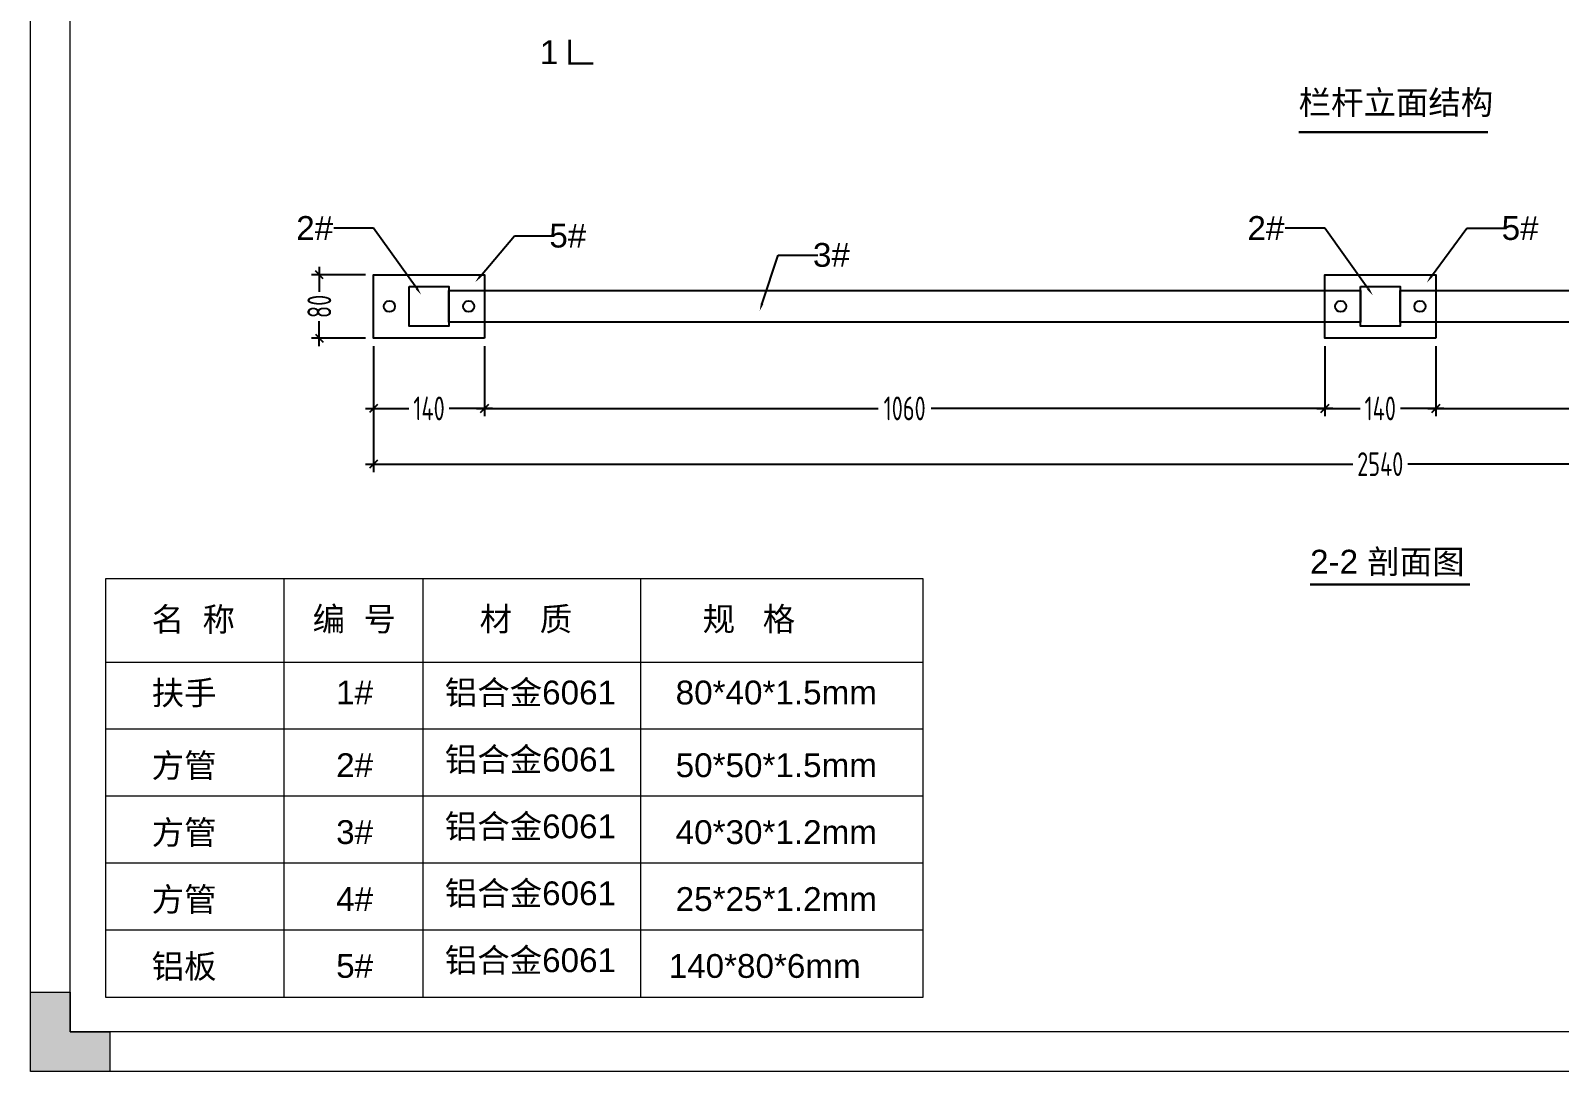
# Model space of a CAD drawing. Header units: millimetres. Extents: x 4 to 2106212, y -117026 to 198097.
# Drawn here: x 1914990 to 1916919, y 187106 to 188418 of the extents above; entities that cross this region are included whole.
import ezdxf
from ezdxf import colors
from ezdxf.entities.mleader import LeaderData, LeaderLine
from ezdxf.math import Vec2, Vec3

# ---------------------------------------------------------------- set-up
doc = ezdxf.new("R2010")
doc.units = ezdxf.units.MM
doc.layers.add('图框', color=7, linetype='Continuous', lineweight=13)
doc.layers.add('文本', color=3, linetype='Continuous', lineweight=13)
doc.layers.add('方管', color=100, linetype='Continuous')
doc.layers.add('标注', color=9, linetype='Continuous')
doc.styles.add('Arial', font='arial.ttf')
doc.styles.add('hztxt', font='ros1.shx', dxfattribs={"width": 0.8, "bigfont": 'hztxt.shx'})
doc.dimstyles.new('DIM-10', dxfattribs={"dimscale": 10, "dimtxt": 3, "dimasz": 1, "dimexe": 1, "dimexo": 1, "dimgap": 0.5, "dimtad": 0, "dimdec": 3, "dimrnd": 0.0005, "dimzin": 9, "dimdsep": 46, "dimtxsty": 'hztxt', "dimblk": 'OBLIQUE', "dimcen": 0, "dimdle": 1, "dimclrd": 9, "dimclre": 9, "dimclrt": 2, "dimazin": 2, "dimtfac": 1, "dimtdec": 3, "dimtix": 1, "dimtofl": 0, "dimtmove": 2, "dimatfit": 3, "dimldrblk": 'OBLIQUE', "dimfxl": 1, "dimarcsym": 2})

# ---------------------------------------------------------------- blocks, each defined once
blk = doc.blocks.new('_Oblique')
at = {"color": 0, "linetype": 'ByBlock', "lineweight": -2}
blk.add_line((-0.5, -0.5), (0.5, 0.5), dxfattribs=at)
blk = doc.blocks.new('*D867')
at = {"layer": 'Defpoints', "color": 0, "transparency": 16777216}
for p in [(1916763, 188030.5), (1917823, 188030.5), (1916763, 187941.9)]:
    blk.add_point(p, dxfattribs=at)
at = {"layer": '标注', "color": 9, "lineweight": -2, "transparency": 16777216}
for p, q in [((1916763, 188020.5), (1916763, 187931.9)), ((1917823, 188020.5), (1917823, 187931.9)), ((1916753, 187941.9), (1917259.6, 187941.9)), ((1917833, 187941.9), (1917326.4, 187941.9))]:
    blk.add_line(p, q, dxfattribs=at)
at = {"layer": '标注', "color": 9, "lineweight": -2, "transparency": 16777216, "xscale": 10, "yscale": 10, "zscale": 10, "rotation": 180}
blk.add_blockref('_Oblique', (1916763, 187941.9), dxfattribs=at)
at = {"layer": '标注', "color": 9, "lineweight": -2, "transparency": 16777216, "xscale": 10, "yscale": 10, "zscale": 10}
blk.add_blockref('_Oblique', (1917823, 187941.9), dxfattribs=at)
at = {"layer": '标注', "color": 2, "transparency": 16777216, "insert": (1917293, 187941.9), "char_height": 30, "attachment_point": 5, "style": 'hztxt'}
blk.add_mtext('1060', dxfattribs=at)
blk = doc.blocks.new('*D868')
at = {"layer": 'Defpoints', "color": 0, "transparency": 16777216}
for p in [(1916623, 188030.5), (1916763, 188030.5), (1916623, 187941.9)]:
    blk.add_point(p, dxfattribs=at)
at = {"layer": '标注', "color": 9, "lineweight": -2, "transparency": 16777216}
for p, q in [((1916623, 188020.5), (1916623, 187931.9)), ((1916763, 188020.5), (1916763, 187931.9)), ((1916613, 187941.9), (1916667.6, 187941.9)), ((1916773, 187941.9), (1916718.4, 187941.9))]:
    blk.add_line(p, q, dxfattribs=at)
at = {"layer": '标注', "color": 9, "lineweight": -2, "transparency": 16777216, "xscale": 10, "yscale": 10, "zscale": 10, "rotation": 180}
blk.add_blockref('_Oblique', (1916623, 187941.9), dxfattribs=at)
at = {"layer": '标注', "color": 9, "lineweight": -2, "transparency": 16777216, "xscale": 10, "yscale": 10, "zscale": 10}
blk.add_blockref('_Oblique', (1916763, 187941.9), dxfattribs=at)
at = {"layer": '标注', "color": 2, "transparency": 16777216, "insert": (1916693, 187941.9), "char_height": 30, "attachment_point": 5, "style": 'hztxt'}
blk.add_mtext('140', dxfattribs=at)
blk = doc.blocks.new('*D869')
at = {"layer": 'Defpoints', "color": 0, "transparency": 16777216}
for p in [(1915563, 188030.5), (1916623, 188030.5), (1915563, 187941.9)]:
    blk.add_point(p, dxfattribs=at)
at = {"layer": '标注', "color": 9, "lineweight": -2, "transparency": 16777216}
for p, q in [((1915563, 188020.5), (1915563, 187931.9)), ((1916623, 188020.5), (1916623, 187931.9)), ((1915553, 187941.9), (1916059.6, 187941.9)), ((1916633, 187941.9), (1916126.4, 187941.9))]:
    blk.add_line(p, q, dxfattribs=at)
at = {"layer": '标注', "color": 9, "lineweight": -2, "transparency": 16777216, "xscale": 10, "yscale": 10, "zscale": 10, "rotation": 180}
blk.add_blockref('_Oblique', (1915563, 187941.9), dxfattribs=at)
at = {"layer": '标注', "color": 9, "lineweight": -2, "transparency": 16777216, "xscale": 10, "yscale": 10, "zscale": 10}
blk.add_blockref('_Oblique', (1916623, 187941.9), dxfattribs=at)
at = {"layer": '标注', "color": 2, "transparency": 16777216, "insert": (1916093, 187941.9), "char_height": 30, "attachment_point": 5, "style": 'hztxt'}
blk.add_mtext('1060', dxfattribs=at)
blk = doc.blocks.new('*D836')
at = {"layer": 'Defpoints', "color": 0, "transparency": 16777216}
for p in [(1915423, 188030.5), (1915563, 188030.5), (1915423, 187941.9)]:
    blk.add_point(p, dxfattribs=at)
at = {"layer": '标注', "color": 9, "lineweight": -2, "transparency": 16777216}
for p, q in [((1915423, 188020.5), (1915423, 187931.9)), ((1915563, 188020.5), (1915563, 187931.9)), ((1915413, 187941.9), (1915467.6, 187941.9)), ((1915573, 187941.9), (1915518.4, 187941.9))]:
    blk.add_line(p, q, dxfattribs=at)
at = {"layer": '标注', "color": 9, "lineweight": -2, "transparency": 16777216, "xscale": 10, "yscale": 10, "zscale": 10, "rotation": 180}
blk.add_blockref('_Oblique', (1915423, 187941.9), dxfattribs=at)
at = {"layer": '标注', "color": 9, "lineweight": -2, "transparency": 16777216, "xscale": 10, "yscale": 10, "zscale": 10}
blk.add_blockref('_Oblique', (1915563, 187941.9), dxfattribs=at)
at = {"layer": '标注', "color": 2, "transparency": 16777216, "insert": (1915493, 187941.9), "char_height": 30, "attachment_point": 5, "style": 'hztxt'}
blk.add_mtext('140', dxfattribs=at)
blk = doc.blocks.new('*D837')
at = {"layer": 'Defpoints', "color": 0, "transparency": 16777216}
for p in [(1915423, 188110.5), (1915354.6, 188030.5), (1915423, 188030.5)]:
    blk.add_point(p, dxfattribs=at)
at = {"layer": '标注', "color": 9, "lineweight": -2, "transparency": 16777216}
for p, q in [((1915413, 188110.5), (1915344.6, 188110.5)), ((1915354.6, 188120.5), (1915354.6, 188089.1)), ((1915354.6, 188020.5), (1915354.6, 188051.9)), ((1915413, 188030.5), (1915344.6, 188030.5))]:
    blk.add_line(p, q, dxfattribs=at)
at = {"layer": '标注', "color": 9, "lineweight": -2, "transparency": 16777216, "xscale": 10, "yscale": 10, "zscale": 10}
for p, rotation in [((1915354.6, 188110.5), 90), ((1915354.6, 188030.5), 270)]:
    blk.add_blockref('_Oblique', p, dxfattribs=dict(at, rotation=rotation))
at = {"layer": '标注', "color": 2, "transparency": 16777216, "insert": (1915354.6, 188070.5), "char_height": 30, "attachment_point": 5, "rotation": 90, "style": 'hztxt'}
blk.add_mtext('80', dxfattribs=at)
blk = doc.blocks.new('*D838')
at = {"layer": 'Defpoints', "color": 0, "transparency": 16777216}
for p in [(1915423, 188030.5), (1917963, 188030.5), (1917963, 187871.6)]:
    blk.add_point(p, dxfattribs=at)
at = {"layer": '标注', "color": 9, "lineweight": -2, "transparency": 16777216}
for p, q in [((1915423, 188020.5), (1915423, 187861.6)), ((1917963, 188020.5), (1917963, 187861.6)), ((1915413, 187871.6), (1916658.4, 187871.6)), ((1917973, 187871.6), (1916727.6, 187871.6))]:
    blk.add_line(p, q, dxfattribs=at)
at = {"layer": '标注', "color": 9, "lineweight": -2, "transparency": 16777216, "xscale": 10, "yscale": 10, "zscale": 10, "rotation": 180}
blk.add_blockref('_Oblique', (1915423, 187871.6), dxfattribs=at)
at = {"layer": '标注', "color": 9, "lineweight": -2, "transparency": 16777216, "xscale": 10, "yscale": 10, "zscale": 10}
blk.add_blockref('_Oblique', (1917963, 187871.6), dxfattribs=at)
at = {"layer": '标注', "color": 2, "transparency": 16777216, "insert": (1916693, 187871.6), "char_height": 30, "attachment_point": 5, "style": 'hztxt'}
blk.add_mtext('2540', dxfattribs=at)
blk = doc.blocks.new('GW-TK')
at = {"layer": '图框', "linetype": 'Continuous', "lineweight": 0}
h = blk.add_hatch(color=256, dxfattribs=at)
h.dxf.hatch_style = 1
h.paths.add_polyline_path([(927193.56, 464418.01), (927193.56, 464423.01), (927188.55, 464423.01), (927188.55, 464428.01), (927183.55, 464428.01), (927183.55, 464418.01)])
at = {"layer": '图框'}
for points in [[(927183.55, 464715.01), (927603.55, 464715.01), (927603.55, 464418.01), (927183.55, 464418.01)], [(927188.55, 464710.01), (927598.55, 464710.01), (927598.55, 464423.01), (927188.55, 464423.01)]]:
    blk.add_lwpolyline(points, close=True, dxfattribs=at)
at = {"layer": '图框', "linetype": 'Continuous', "lineweight": 0}
blk.add_lwpolyline([(927188.55, 464428.01), (927188.55, 464423.01), (927193.56, 464423.01), (927193.56, 464418.01), (927183.55, 464418.01), (927183.55, 464428.01)], close=True, dxfattribs=at)

msp = doc.modelspace()

# ---------------------------------------------------------------- linework, layer by layer
at = {"const_width": 3}
for points in [[(1915700.3986, 188376.9561), (1915670.3986, 188376.9561), (1915670.3986, 188406.9561)], [(1916589.9824, 188290.2968), (1916828.8759, 188290.2968)], [(1916604.4604, 187719.9424), (1916806.1346, 187719.9424)]]:
    msp.add_lwpolyline(points, dxfattribs=at)
for points in [[(1915563.0071, 188030.5119), (1915423.0071, 188030.5119), (1915423.0071, 188110.5119), (1915563.0071, 188110.5119)], [(1916763.0071, 188030.5115), (1916623.0071, 188030.5115), (1916623.0071, 188110.5115), (1916763.0071, 188110.5115)]]:
    msp.add_lwpolyline(points, close=True)
at = {"color": 1}
for points in [[(1915518.0071, 188090.5119), (1916668.0071, 188090.5119), (1916668.0071, 188050.5115), (1915518.0071, 188050.5115)], [(1916718.0071, 188090.5115), (1917868.0071, 188090.5115), (1917868.0071, 188050.5119), (1916718.0071, 188050.5119)]]:
    msp.add_lwpolyline(points, close=True, dxfattribs=at)
for centre in [(1915443.0071, 188070.5119), (1915543.0071, 188070.5119), (1916643.0071, 188070.5115), (1916743.0071, 188070.5115)]:
    msp.add_circle(centre, 7)
at = {"layer": '文本', "color": 0, "linetype": 'ByBlock'}
for p, q in [((1915309.9641, 187727.1511), (1915309.9641, 187199.6039)), ((1915484.9638, 187727.1511), (1915484.9638, 187199.6039)), ((1915759.9678, 187727.1511), (1915759.9678, 187199.6039)), ((1916116.2258, 187621.5547), (1915084.9641, 187621.5547)), ((1916116.2258, 187537.1645), (1915084.9641, 187537.1645)), ((1916116.2258, 187452.7744), (1915084.9641, 187452.7744)), ((1916116.2258, 187368.3842), (1915084.9641, 187368.3842)), ((1916116.2258, 187283.9941), (1915084.9641, 187283.9941))]:
    msp.add_line(p, q, dxfattribs=at)
msp.add_lwpolyline([(1915084.9641, 187199.6039), (1916116.2258, 187199.6039), (1916116.2258, 187727.1511), (1915084.9641, 187727.1511)], close=True, dxfattribs=at)
at = {"layer": '方管', "color": 6}
for points in [[(1915468.0071, 188095.5119), (1915518.0071, 188095.5119), (1915518.0071, 188045.5119), (1915468.0071, 188045.5119)], [(1916668.0071, 188095.5115), (1916718.0071, 188095.5115), (1916718.0071, 188045.5115), (1916668.0071, 188045.5115)]]:
    msp.add_lwpolyline(points, close=True, dxfattribs=at)

# ---------------------------------------------------------------- block references
at = {"layer": '文本', "xscale": 10, "yscale": 10, "zscale": 10}
msp.add_blockref('GW-TK', (-7356845.2012, -4457074.3437), dxfattribs=at)

# ---------------------------------------------------------------- texts
at = {"layer": '文本', "color": 0, "linetype": 'ByBlock', "style": 'Arial'}
for s, p in [('1', (1915632.8425, 188376.0468)), ('名  称', (1915143.0485, 187660.8563)), ('编  号', (1915346.1507, 187661.3221)), ('材   质', (1915556.8334, 187661.2747)), ('规   格', (1915838.1551, 187661.2747)), ('扶手', (1915143.0485, 187568.1473)), ('1#', (1915375.8275, 187568.6131)), ('铝合金6061', (1915512.925, 187568.5657)), ('80*40*1.5mm', (1915804.1277, 187568.5657)), ('方管', (1915143.0485, 187476.4947)), ('铝合金6061', (1915512.925, 187484.1756)), ('2#', (1915375.8275, 187476.9606)), ('50*50*1.5mm', (1915804.1277, 187476.9132)), ('铝合金6061', (1915512.925, 187399.7854)), ('方管', (1915143.0485, 187392.1046)), ('3#', (1915375.8275, 187392.5704)), ('40*30*1.2mm', (1915804.1277, 187392.523)), ('方管', (1915143.0485, 187307.7144)), ('4#', (1915375.8275, 187308.1803)), ('铝合金6061', (1915512.925, 187315.3952)), ('25*25*1.2mm', (1915804.1277, 187308.1329)), ('铝板', (1915143.0485, 187223.3243)), ('铝合金6061', (1915512.925, 187231.0051)), ('5#', (1915375.8275, 187223.7901)), ('140*80*6mm', (1915795.2848, 187223.7427))]:
    msp.add_text(s, height=30, dxfattribs=at).set_placement(p)
at = {"layer": '文本', "color": 6, "style": 'Arial'}
for s, p in [('栏杆立面结构', (1916589.9824, 188312.705)), ('2-2 剖面图', (1916604.4604, 187733.5938))]:
    msp.add_text(s, height=30, dxfattribs=at).set_placement(p)

# ---------------------------------------------------------------- dimensions: what is measured, and where the dimension line sits
at = {"layer": '标注'}
dim = msp.add_linear_dim(base=(1915354.5618, 188030.5119), p1=(1915423.0071, 188110.5119), p2=(1915423.0071, 188030.5119), angle=90, dimstyle='DIM-10', dxfattribs=at)
dim.commit()
dim.dimension.update_dxf_attribs({"geometry": '*D837', "text_midpoint": (1915354.5618, 188070.5119)})
for base, p1, p2, picture, middle in [((1915423.0071, 187941.9254), (1915563.0071, 188030.5119), (1915423.0071, 188030.5119), '*D836', (1915493.0071, 187941.9254)), ((1917963.0071, 187871.5645), (1915423.0071, 188030.5119), (1917963.0071, 188030.5119), '*D838', (1916693.0071, 187871.5645)), ((1915563.0071, 187941.9254), (1916623.0071, 188030.5119), (1915563.0071, 188030.5119), '*D869', (1916093.0071, 187941.9254)), ((1916623.0071, 187941.9254), (1916763.0071, 188030.5115), (1916623.0071, 188030.5115), '*D868', (1916693.0071, 187941.9254)), ((1916763.0071, 187941.9254), (1917823.0071, 188030.5119), (1916763.0071, 188030.5115), '*D867', (1917293.0071, 187941.9254))]:
    dim = msp.add_linear_dim(base=base, p1=p1, p2=p2, dimstyle='DIM-10', dxfattribs=at)
    dim.commit()
    dim.dimension.update_dxf_attribs({"geometry": picture, "text_midpoint": middle})

# ---------------------------------------------------------------- leaders
at = {"layer": '标注', "color": 6}
ml = msp.add_multileader_mtext('Standard', dxfattribs=at)
ml.set_content('2#', color=6, style='Arial')
ml.set_leader_properties(color=8)
ml.build(insert=Vec2(0, 0))
ml.multileader.update_dxf_attribs({"dogleg_length": 50, "arrow_head_size": 10})
ctx = ml.context
ctx.base_point, ctx.char_height, ctx.arrow_head_size, ctx.landing_gap_size, ctx.plane_origin = Vec3(1915326.1955, 188169.1553), 30, 10, 1, Vec3(1915837.8048, 187943.341)
ctx.text_align_type = 2
notes = []
notes.append((ctx, [(1, (1, 1, 0), (1915423.0523, 188169.1553), (-1, 0), 50, [(0, [(1915483.3485, 188084.8743)], 0, [])])]))
ctx.mtext.insert, ctx.mtext.alignment, ctx.mtext.flow_direction = Vec3(1915372.0523, 188184.4111), 3, 5
ml = msp.add_multileader_mtext('Standard', dxfattribs=at)
ml.set_content('2#', color=6, style='Arial')
ml.set_leader_properties(color=8)
ml.build(insert=Vec2(0, 0))
ml.multileader.update_dxf_attribs({"dogleg_length": 50, "arrow_head_size": 10})
ctx = ml.context
ctx.base_point, ctx.char_height, ctx.arrow_head_size, ctx.landing_gap_size, ctx.plane_origin = Vec3(1916526.1955, 188169.1553), 30, 10, 1, Vec3(1916757.8048, 187943.341)
ctx.text_align_type = 2
notes.append((ctx, [(1, (1, 1, 0), (1916623.0523, 188169.1553), (-1, 0), 50, [(0, [(1916683.3485, 188084.8743)], 0, [])])]))
ctx.mtext.insert, ctx.mtext.alignment, ctx.mtext.flow_direction = Vec3(1916572.0523, 188184.4111), 3, 5
ml = msp.add_multileader_mtext('Standard', dxfattribs=at)
ml.set_content('5#', color=6, style='Arial')
ml.set_leader_properties(color=8)
ml.build(insert=Vec2(0, 0))
ml.multileader.update_dxf_attribs({"dogleg_length": 50, "arrow_head_size": 10})
ctx = ml.context
ctx.base_point, ctx.char_height, ctx.arrow_head_size, ctx.landing_gap_size, ctx.plane_origin = Vec3(1916852.1555, 188169.187), 30, 10, 1, Vec3(1916471.8742, 188000.602)
ctx.text_align_type = 2
notes.append((ctx, [(1, (1, 1, 0), (1916802.1555, 188169.187), (1, 0), 50, [(0, [(1916751.8742, 188100.602)], 0, [])])]))
ctx.mtext.insert, ctx.mtext.alignment, ctx.mtext.flow_direction = Vec3(1916892.7555, 188184.3584), 3, 5
ml = msp.add_multileader_mtext('Standard', dxfattribs=at)
ml.set_content('5#', color=6, style='Arial')
ml.set_leader_properties(color=8)
ml.build(insert=Vec2(0, 0))
ml.multileader.update_dxf_attribs({"dogleg_length": 50, "arrow_head_size": 10})
ctx = ml.context
ctx.base_point, ctx.char_height, ctx.arrow_head_size, ctx.landing_gap_size, ctx.plane_origin = Vec3(1915650.7742, 188159.6116), 30, 10, 1, Vec3(1915551.3556, 188001.105)
ctx.text_align_type = 2
notes.append((ctx, [(1, (1, 1, 0), (1915600.7742, 188159.6116), (1, 0), 50, [(0, [(1915551.3556, 188101.105)], 0, [])])]))
ctx.mtext.insert, ctx.mtext.alignment, ctx.mtext.flow_direction = Vec3(1915691.3742, 188174.783), 3, 5
ml = msp.add_multileader_mtext('Standard', dxfattribs=at)
ml.set_content('3#', color=6, style='Arial')
ml.set_leader_properties(color=8)
ml.build(insert=Vec2(0, 0))
ml.multileader.update_dxf_attribs({"dogleg_length": 50, "arrow_head_size": 10})
ctx = ml.context
ctx.base_point, ctx.char_height, ctx.arrow_head_size, ctx.landing_gap_size, ctx.plane_origin = Vec3(1915983.3225, 188135.3311), 30, 10, 1, Vec3(1915763.6335, 187960.7626)
ctx.text_align_type = 2
notes.append((ctx, [(1, (1, 1, 0), (1915933.3225, 188135.3311), (1, 0), 50, [(0, [(1915910.0649, 188064.6221)], 0, [])])]))
ctx.mtext.insert, ctx.mtext.alignment, ctx.mtext.flow_direction = Vec3(1916023.9225, 188150.5025), 3, 5
for ctx, leaders in notes:
    for number, flags, end, landing, length, lines in leaders:
        leader = LeaderData()
        leader.index, (leader.has_last_leader_line, leader.has_dogleg_vector, leader.attachment_direction) = number, flags
        leader.last_leader_point, leader.dogleg_vector, leader.dogleg_length = Vec3(end), Vec3(landing), length
        for number, points, colour, breaks in lines:
            line = LeaderLine()
            line.index, line.vertices, line.color, line.breaks = number, Vec3.list(points), colors.encode_raw_color(colour), breaks
            leader.lines.append(line)
        ctx.leaders.append(leader)

doc.saveas('drawing.dxf')
